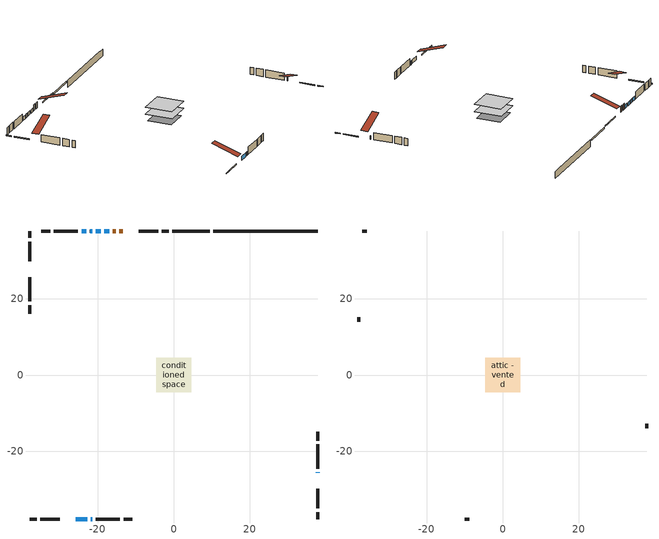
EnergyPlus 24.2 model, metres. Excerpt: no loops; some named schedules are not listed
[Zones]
conditioned space
 floor adiabatic (Floor2 construction): -1.71,-1.71 -1.71,1.71 1.71,1.71 1.71,-1.71 z0.51
 floor adiabatic (AdiabaticFloorConstruction): -4.59,-4.59 -4.59,4.59 4.59,4.59 4.59,-4.59 z0.51
 floor foundation (Slab1 construction): -3.97,-3.97 -3.97,3.97 3.97,3.97 3.97,-3.97 z-1.83
 floor foundation (Slab2 construction): -1.71,-1.71 -1.71,1.71 1.71,1.71 1.71,-1.71 z0
 wall outside (RimJoist1 construction): -1.26,37.78 -3.09,37.78 / -37.78,-37.78 -35.96,-37.78 / -37.78,37.78 -37.78,35.96 / 37.78,-37.78 37.78,-35.96 z0.51:0.81
 wall outside (RimJoist2 construction): -4.02,37.78 -9.16,37.78 / -35.03,-37.78 -29.88,-37.78 / -37.78,35.03 -37.78,29.88 / 37.78,-35.03 37.78,-29.88 z0.51:0.81
 wall outside (AdiabaticWallConstruction 1): -13.36,37.78 -14.24,37.78 / -15.16,37.78 -15.99,37.78 z0.51:2.54
 wall outside (AdiabaticWallConstruction): -25.68,-37.78 -22.66,-37.78 / 37.78,-25.68 37.78,-25.48 / -21.73,-37.78 -21.42,-37.78 / -16.91,37.78 -18.17,37.78 / -19.1,37.78 -20.44,37.78 / -21.36,37.78 -21.98,37.78 / -22.9,37.78 -24.2,37.78 z0.51:1.73
 wall outside (Wall1 construction): -25.13,37.78 -31.51,37.78 / -20.49,-37.78 -14.11,-37.78 / -37.78,25.68 -37.78,19.3 / 37.78,-24.55 37.78,-18.17 z0.51:2.95
 wall outside (Wall2 construction): -32.44,37.78 -34.75,37.78 / -13.18,-37.78 -10.88,-37.78 / -37.78,18.37 -37.78,16.06 / 37.78,-17.24 37.78,-14.93 z0.51:2.95
 wall foundation (FoundationWall1 construction): 10.35,37.78,-1.83 10.35,37.78,0.5 35.04,37.78,0.5 35.04,37.78,0.41 37.78,37.78,0.41 37.78,37.78,-1.83
 wall foundation (FoundationWall2 construction): 9.42,37.78 -0.33,37.78 z0:0.51
 window (WindowConstruction): -25.68,-37.78 -22.66,-37.78 z0.51:1.73
 window (WindowConstruction 6): 37.78,-25.68 37.78,-25.48 z0.51:1.73
 window (WindowConstruction 1): -21.73,-37.78 -21.42,-37.78 z0.51:1.73
 window (WindowConstruction 2): -16.92,37.78 -18.17,37.78 z0.51:1.73
 window (WindowConstruction 3): -19.1,37.78 -20.44,37.78 z0.51:1.73
 window (WindowConstruction 4): -21.36,37.78 -21.97,37.78 z0.51:1.73
 window (WindowConstruction 5): -22.9,37.78 -24.2,37.78 z0.51:1.73
 door (Door): -13.36,37.78 -14.24,37.78 z0.51:2.54
 door (Door 1): -15.16,37.78 -15.99,37.78 z0.51:2.54
 ceiling adiabatic (AdiabaticFloorConstruction): 4.59,-4.59 4.59,4.59 -4.59,4.59 -4.59,-4.59 z0.51
attic - vented
 floor to conditioned space (Floor1 construction Reversed): -4.57,-4.57 -4.57,4.57 4.57,4.57 4.57,-4.57 z2.95
 wall outside (Wall3 construction): -35.68,37.78 -36.86,37.78 / -9.95,-37.78 -8.77,-37.78 / -37.78,15.13 -37.78,13.95 / 37.78,-14 37.78,-12.82 z0.51:2.95
 roof outside (Roof1 construction): -12.44,37.78,2.95 -12.44,28.88,5.92 -10.09,28.88,5.92 -10.09,37.78,2.95; -26.61,-37.78,2.95 -26.61,-28.88,5.92 -28.96,-28.88,5.92 -28.96,-37.78,2.95; -37.78,26.61,2.95 -28.88,26.61,5.92 -28.88,28.96,5.92 -37.78,28.96,2.95; 37.78,-26.61,2.95 28.88,-26.61,5.92 28.88,-28.96,5.92 37.78,-28.96,2.95
[Building]
Building 1: Terrain=Suburbs
[Site:Location]
Swift Current_SK: Latitude {deg}=50.29; Longitude {deg}=-107.69; Time Zone {hr}=-6; Elevation {m}=817; Keep Site Location Information=Yes
[Site:GroundTemperature:Shallow]
0.0715302, -2.00391, -2.17012, -1.18522, 2.76862, 6.70403, 10.1158, 12.2771, 12.4607, 10.7029, 7.37809, 3.5634
[Site:WaterMainsTemperature]
Calculation Method=Schedule; Temperature Schedule=mains temperature schedule
[Material] Roughness=Rough; Thermal Absorptance=0.9
Name | Thickness {m} | Conductivity {W/m-K} | Density {kg/m3} | Specific Heat {J/kg-K} | Solar Absorptance | Visible Absorptance
asphalt or fiberglass shingles | 0.00635 | 0.162714 | 1121.4 | 1465.45 | 0.84 | 0.84
ceiling loosefill ins | 0.169333 | 0.0480833 | 16.02 | 1046.75 | 0.7 | 0.7
ceiling stud and cavity | 0.1397 | 0.0832499 | 65.682 | 1177.47 | 0.7 | 0.7
concrete 4.0 in. | 0.1016 | 1.803125 | 2242.8 | 837.4 | 0.7 | 0.7
concrete 8.0 in. | 0.2032 | 1.803125 | 2242.8 | 837.4 | 0.7 | 0.7
door material | 0.04445 | 0.20624 | 512.64 | 1214.23 | 0.7 | 0.7
door material 1 | 0.04445 | 0.0451087 | 512.64 | 1214.23 | 0.7 | 0.7
exterior vertical ins | 0.0457286 | 0.029427 | 32.04 | 1214.23 | 0.7 | 0.7
exterior vertical ins 1 | 0.0652883 | 0.029427 | 32.04 | 1214.23 | 0.7 | 0.7
floor covering | 0.0127 | 9.015625 | 54.468 | 1339.84 | 0.6 | 0.6
floor covering 1 | 0.0127 | 0.0433444 | 54.468 | 1339.84 | 0.6 | 0.6
floor rigid ins; wall rigid ins 1 | 0.512978 | 0.029427 | 32.04 | 1214.23 | 0.7 | 0.7
floor stud and cavity | 0.0889 | 0.221242 | 50.32683 | 1063.81 | 0.7 | 0.7
floor stud and cavity 1 | 0.1397 | 1.75129 | 37.0049 | 1207.88 | 0.7 | 0.7
furniture material conditioned space 1 | 0.1524 | 0.115458 | 640.8 | 1214.23 | 0.6 | 0.6
gypsum board | 0.0127 | 0.160291 | 801 | 837.4 | 0.6 | 0.6
gypsum board 1 | 0.0127 | 0.160291 | 801 | 837.4 | 0.7 | 0.7
osb sheathing 0.5 in. | 0.0127 | 0.115458 | 512.64 | 1214.23 | 0.7 | 0.7
osb sheathing 0.75 in. | 0.01905 | 0.115458 | 512.64 | 1214.23 | 0.7 | 0.7
osb sheathing 2.0 in. | 0.0508 | 0.115458 | 512.64 | 1214.23 | 0.7 | 0.7
rim joist rigid ins; wall rigid ins | 0.051816 | 0.029427 | 32.04 | 1214.23 | 0.7 | 0.7
rim joist stud and cavity | 0.0508 | 0.0445505 | 125.044 | 1163.47 | 0.6 | 0.6
rim joist stud and cavity 1 | 0.0508 | 0.0310022 | 125.044 | 1163.47 | 0.6 | 0.6
wall stud and cavity | 0.1397 | 0.0937807 | 139.0536 | 1170.24 | 0.7 | 0.7
wall stud and cavity 1 | 0.1397 | 0.217966 | 139.0536 | 1170.24 | 0.7 | 0.7
wall stud and cavity 2 | 0.0889 | 6.1454 | 50.32683 | 1063.81 | 0.6 | 0.6
wall stud and cavity 3 | 0.0889 | 0.380278 | 52.3479 | 1209.89 | 0.7 | 0.7
wall stud and cavity 4 | 0.0889 | 0.391764 | 83.0341 | 1211.67 | 0.7 | 0.7
wood siding | 0.0254 | 0.102417 | 544.68 | 1172.36 | 0 | 0
wood siding 1 | 0.00254 | 0.102417 | 544.68 | 1172.36 | 0 | 0
wood siding 2; wood siding 3; wood siding 4 | 0.0254 | 0.102417 | 544.68 | 1172.36 | 0.7 | 0.7
[WindowMaterial:SimpleGlazingSystem]
Name | U-Factor {W/m2-K} | Solar Heat Gain Coefficient
WindowMaterial | 1.3048 | 0.5
WindowMaterial 1 | 1.96118 | 0.51
WindowMaterial 2 | 2.77825 | 0.66
WindowMaterial 3 | 2.759508 | 0.6
WindowMaterial 4 | 2.76689 | 0.63
WindowMaterial 5 | 2.72544 | 0.52
[Construction]
AdiabaticFloorConstruction: floor stud and cavity 1, floor rigid ins, osb sheathing 0.75 in., floor covering 1
AdiabaticWallConstruction: wood siding 3, wall rigid ins 1, wall stud and cavity 3, gypsum board
AdiabaticWallConstruction 1: wood siding 4, wall rigid ins 1, wall stud and cavity 3, gypsum board
Door: door material
Door 1: door material 1
Floor1 construction Reversed: gypsum board, ceiling stud and cavity, ceiling loosefill ins
Floor2 construction: floor stud and cavity, floor covering
FoundationWall1 construction; FoundationWall2 construction: concrete 8.0 in., gypsum board 1
furniture construction conditioned space 1: furniture material conditioned space 1
PartitionWallConstruction: gypsum board, wall stud and cavity 4, gypsum board
RimJoist1 construction: wood siding 2, rim joist rigid ins, osb sheathing 2.0 in., rim joist stud and cavity
RimJoist2 construction: wood siding 2, osb sheathing 2.0 in., rim joist stud and cavity 1
Roof1 construction: asphalt or fiberglass shingles
Slab1 construction; Slab2 construction: concrete 4.0 in.
Wall1 construction: wood siding, osb sheathing 0.5 in., wall stud and cavity, gypsum board
Wall2 construction: wood siding, wall rigid ins, osb sheathing 0.5 in., wall stud and cavity 1, gypsum board
Wall3 construction: wood siding 1, wall stud and cavity 2
WindowConstruction: WindowMaterial
WindowConstruction 1: WindowMaterial 1
WindowConstruction 2: WindowMaterial 2
WindowConstruction 3; WindowConstruction 5: WindowMaterial 3
WindowConstruction 4: WindowMaterial 4
WindowConstruction 6: WindowMaterial 5
[Zone] Multiplier=1; Part of Total Floor Area=Yes
Name | Volume {m3}
attic - vented | 40.2936
conditioned space | 374.5
[Space]
Name | Zone | Volume {m3}
attic - vented 1 | attic - vented | 40.2936
conditioned space 1 | conditioned space | 374.5
[ZoneInfiltration:EffectiveLeakageArea]
infil attic - vented 1: Zone or Space=attic - vented 1; Schedule=Always On Discrete; Effective Air Leakage Area {cm2}=2606.03; Stack Coefficient=0.000376001; Wind Coefficient=1.31013e-05
[ZoneMixing]
whole house fan mix: Zone or Space=attic - vented; Schedule=Always On Continuous; Design Flow Rate Calculation Method=Flow/Zone; Design Flow Rate {m3/s}=0; Source Zone or Space=conditioned space
[SurfaceProperty:ExposedFoundationPerimeter] Exposed Perimeter Calculation Method=TotalExposedPerimeter
Name | Total Exposed Perimeter {m}
Slab1 | 27.432
Slab2 | 9.754
[InternalMass] Zone or ZoneList=conditioned space; Space or SpaceList=conditioned space 1
Name | Construction | Surface Area {m2}
furniture mass conditioned space 1 | furniture construction conditioned space 1 | 68.3642
partition wall mass | PartitionWallConstruction | 159.201
[Lights]
interior lighting: Zone or ZoneList or Space or SpaceList=conditioned space 1; Schedule=interior lighting schedule; Design Level Calculation Method=LightingLevel; Lighting Level {W}=343.2; Return Air Fraction=0; Fraction Radiant=0.6; Fraction Visible=0.2; Fraction Replaceable=1
[People]
occupants: Zone or ZoneList or Space or SpaceList=conditioned space 1; Number of People Schedule=occupants schedule; Number of People Calculation Method=People; Number of People=3; Fraction Radiant=0.314171; Sensible Heat Fraction=0.56303; Activity Level Schedule=occupants activity schedule; Carbon Dioxide Generation Rate {m3/s-W}=0; Enable ASHRAE 55 Comfort Warnings=No; Mean Radiant Temperature Calculation Type=EnclosureAveraged
[ElectricEquipment] Zone or ZoneList or Space or SpaceList=conditioned space 1; Design Level Calculation Method=EquipmentLevel
Name | Schedule | Design Level {W} | Fraction Latent | Fraction Radiant | Fraction Lost
clothes dryer | clothes dryer schedule | 140.772 | 0.015 | 0.081 | 0.85
clothes washer | clothes washer schedule | 32.1985 | 0.03 | 0.162 | 0.7
cooking range | cooking range schedule | 215.147 | 0.08 | 0.432 | 0.2
dishwasher | dishwasher schedule | 66.8632 | 0.3 | 0.18 | 0.4
fridge | fridge schedule | 72.9452 | 0 | 0.6 | 0
mech vent house fan | mech vent house fan schedule | 0 | 0 | 0 | 1
mech vent house fan cfis | mech vent house fan cfis schedule | 0 | 0 | 0 | 0
misc plug loads | misc plug loads schedule | 494.7 | 0.045 | 0.513 | 0.1
whole house fan | Always On Discrete | 0 | 0 | 0 | 1
[OtherEquipment] Zone or ZoneList or Space or SpaceList=conditioned space 1; Design Level Calculation Method=EquipmentLevel
Name | Fuel Type | Schedule | Design Level {W} | Fraction Latent | Fraction Radiant | Fraction Lost
clothes dryer 1 | Electricity | clothes dryer schedule | 0 | 0.015 | 0.081 | 0.85
cooking range 1 | Electricity | cooking range schedule | 0 | 0.08 | 0.432 | 0.2
general water use latent | None | general water use schedule | 62.594 | 1 | 0 | 0
general water use sensible | None | general water use schedule | -61.6891 | 0 | 0.6 | 0
mech vent house fan latent load | None | Always On Discrete | 0 | 1 | 0 | 0
mech vent house fan sensible load | None | Always On Discrete | 0 | 0 | 0 | 0
water heater energy adjustment1 | NaturalGas | Always On Discrete | 0.01 | 0 | 0 | 1
[ZoneInfiltration:DesignFlowRate] Zone or ZoneList or Space or SpaceList=conditioned space 1; Schedule=Always On Discrete; Design Flow Rate Calculation Method=Flow/Zone; Design Flow Rate {m3/s}=0
infil flow; natural vent flow; whole house fan flow
[AvailabilityManager:Scheduled]
furnace airloop Availability Manager: Schedule=Always On Discrete
[Foundation:Kiva] Initial Indoor Air Temperature {C}=21; Wall Depth Below Slab {m}=0.2032; Custom Block X Position 1 {m}=0.2159; Custom Block Z Position 1 {m}=0
Name | Wall Height Above Grade {m} | Custom Block Material Name 1 | Custom Block Depth 1 {m}
Foundation Kiva 1 | 0.500024 | exterior vertical ins | 2.33001
Foundation Kiva 2 | 0.509991 | exterior vertical ins 1 | 0.509991
[Foundation:Kiva:Settings]
Soil Conductivity {W/m-K}=0.849921; Soil Density {kg/m3}=1842.3; Soil Specific Heat {J/kg-K}=418.7; Ground Solar Absorptivity=0.9; Ground Thermal Absorptivity=0.9; Ground Surface Roughness {m}=0.03; Far-Field Width {m}=40; Deep-Ground Boundary Condition=ZeroFlux; Deep-Ground Depth {m}=40; Minimum Cell Dimension {m}=0.2; Maximum Cell Growth Coefficient=3; Simulation Timestep=Timestep
[Exterior:Lights]
exterior lighting: Schedule=exterior lighting schedule; Design Level {W}=75.6
[EnergyManagementSystem:GlobalVariable]
furnace_airloop_Fan_RTF
infil_program_Qfan
infil_program_Qinf
natural_vent_program_Qnv
natural_vent_program_Qwhf
[EnergyManagementSystem:Sensor]
Name | Output:Variable or Output:Meter Index Key | Output:Variable or Output:Meter
airflow_gain | infil flow | Infiltration Sensible Heat Gain Energy
airflow_gain_1 | natural vent flow | Infiltration Sensible Heat Gain Energy
airflow_gain_2 | whole house fan flow | Infiltration Sensible Heat Gain Energy
airflow_loss | infil flow | Infiltration Sensible Heat Loss Energy
airflow_loss_1 | natural vent flow | Infiltration Sensible Heat Loss Energy
airflow_loss_2 | whole house fan flow | Infiltration Sensible Heat Loss Energy
clg_load_cond |  | Cooling:EnergyTransfer:Zone:CONDITIONED SPACE
clg_sp_s; clg_sp_s_1 | cooling setpoint | Schedule Value
clothes_dryer_exhaust_0_sch_s | clothes dryer exhaust 0 schedule | Schedule Value
cool_season | cooling season schedule | Schedule Value
htg_load_cond |  | Heating:EnergyTransfer:Zone:CONDITIONED SPACE
htg_sp_s; htg_sp_s_1 | heating setpoint | Schedule Value
ig_ee_conv | clothes dryer | Electric Equipment Convective Heating Energy
ig_ee_conv_2 | cooking range | Electric Equipment Convective Heating Energy
ig_ee_conv_4 | fridge | Electric Equipment Convective Heating Energy
ig_ee_conv_5 | misc plug loads | Electric Equipment Convective Heating Energy
ig_ee_conv_6 | whole house fan | Electric Equipment Convective Heating Energy
ig_ee_rad | clothes dryer | Electric Equipment Radiant Heating Energy
ig_ee_rad_2 | cooking range | Electric Equipment Radiant Heating Energy
ig_ee_rad_4 | fridge | Electric Equipment Radiant Heating Energy
ig_ee_rad_5 | misc plug loads | Electric Equipment Radiant Heating Energy
ig_ee_rad_6 | whole house fan | Electric Equipment Radiant Heating Energy
ig_lgt_conv | interior lighting | Lights Convective Heating Energy
ig_lgt_rad | interior lighting | Lights Radiant Heating Energy
ig_lgt_vis | interior lighting | Lights Visible Radiation Heating Energy
ig_oe_conv | clothes dryer 1 | Other Equipment Convective Heating Energy
ig_oe_conv_1 | cooking range 1 | Other Equipment Convective Heating Energy
ig_oe_conv_2 | general water use latent | Other Equipment Convective Heating Energy
ig_oe_conv_3 | general water use sensible | Other Equipment Convective Heating Energy
ig_oe_conv_4 | water heater energy adjustment1 | Other Equipment Convective Heating Energy
ig_oe_rad | clothes dryer 1 | Other Equipment Radiant Heating Energy
ig_oe_rad_1 | cooking range 1 | Other Equipment Radiant Heating Energy
ig_oe_rad_2 | general water use latent | Other Equipment Radiant Heating Energy
ig_oe_rad_3 | general water use sensible | Other Equipment Radiant Heating Energy
ig_oe_rad_4 | water heater energy adjustment1 | Other Equipment Radiant Heating Energy
ig_ppl_conv | occupants | People Convective Heating Energy
ig_ppl_rad | occupants | People Radiant Heating Energy
im_conv | furniture mass conditioned space 1 | Surface Inside Face Convection Heat Gain Energy
im_conv_1 | partition wall mass | Surface Inside Face Convection Heat Gain Energy
im_ig | furniture mass conditioned space 1 | Surface Inside Face Internal Gains Radiation Heat Gain Energy
im_ig_1 | partition wall mass | Surface Inside Face Internal Gains Radiation Heat Gain Energy
im_lgt | furniture mass conditioned space 1 | Surface Inside Face Lights Radiation Heat Gain Energy
im_lgt_1 | partition wall mass | Surface Inside Face Lights Radiation Heat Gain Energy
im_sol | furniture mass conditioned space 1 | Surface Inside Face Solar Radiation Heat Gain Energy
im_sol_1 | partition wall mass | Surface Inside Face Solar Radiation Heat Gain Energy
im_surf | furniture mass conditioned space 1 | Surface Inside Face Net Surface Thermal Radiation Heat Gain Energy
im_surf_1 | partition wall mass | Surface Inside Face Net Surface Thermal Radiation Heat Gain Energy
mv_conv | mech vent house fan | Electric Equipment Convective Heating Energy
mv_conv_1 | mech vent house fan cfis | Electric Equipment Convective Heating Energy
mv_conv_2 | mech vent house fan latent load | Other Equipment Convective Heating Energy
mv_conv_3 | mech vent house fan sensible load | Other Equipment Convective Heating Energy
mv_rad | mech vent house fan | Electric Equipment Radiant Heating Energy
mv_rad_1 | mech vent house fan cfis | Electric Equipment Radiant Heating Energy
mv_rad_2 | mech vent house fan latent load | Other Equipment Radiant Heating Energy
mv_rad_3 | mech vent house fan sensible load | Other Equipment Radiant Heating Energy
natural_vent_s | natural vent schedule | Schedule Value
out_pb_s |  | Site Outdoor Air Barometric Pressure
out_wt_s |  | Site Outdoor Air Humidity Ratio
site_vw_s |  | Site Wind Speed
ss_back_out | Window1 | Surface Window Shortwave from Zone Back Out Window Heat Transfer Rate
ss_back_out_1 | Window11 | Surface Window Shortwave from Zone Back Out Window Heat Transfer Rate
ss_back_out_2 | Window4 | Surface Window Shortwave from Zone Back Out Window Heat Transfer Rate
ss_back_out_3 | Window5 | Surface Window Shortwave from Zone Back Out Window Heat Transfer Rate
ss_back_out_4 | Window6 | Surface Window Shortwave from Zone Back Out Window Heat Transfer Rate
ss_back_out_5 | Window8 | Surface Window Shortwave from Zone Back Out Window Heat Transfer Rate
ss_back_out_6 | Window9 | Surface Window Shortwave from Zone Back Out Window Heat Transfer Rate
ss_conv | Door1 | Surface Inside Face Convection Heat Gain Energy
ss_conv_1 | Door2 | Surface Inside Face Convection Heat Gain Energy
ss_conv_2 | Window1 | Surface Inside Face Convection Heat Gain Energy
ss_conv_3 | Window11 | Surface Inside Face Convection Heat Gain Energy
ss_conv_4 | Window4 | Surface Inside Face Convection Heat Gain Energy
ss_conv_5 | Window5 | Surface Inside Face Convection Heat Gain Energy
ss_conv_6 | Window6 | Surface Inside Face Convection Heat Gain Energy
ss_conv_7 | Window8 | Surface Inside Face Convection Heat Gain Energy
ss_conv_8 | Window9 | Surface Inside Face Convection Heat Gain Energy
ss_ig | Door1 | Surface Inside Face Internal Gains Radiation Heat Gain Energy
ss_ig_1 | Door2 | Surface Inside Face Internal Gains Radiation Heat Gain Energy
ss_ig_2 | Window1 | Surface Inside Face Internal Gains Radiation Heat Gain Energy
ss_ig_3 | Window11 | Surface Inside Face Internal Gains Radiation Heat Gain Energy
ss_ig_4 | Window4 | Surface Inside Face Internal Gains Radiation Heat Gain Energy
ss_ig_5 | Window5 | Surface Inside Face Internal Gains Radiation Heat Gain Energy
ss_ig_6 | Window6 | Surface Inside Face Internal Gains Radiation Heat Gain Energy
ss_ig_7 | Window8 | Surface Inside Face Internal Gains Radiation Heat Gain Energy
ss_ig_8 | Window9 | Surface Inside Face Internal Gains Radiation Heat Gain Energy
ss_lgt | Door1 | Surface Inside Face Lights Radiation Heat Gain Energy
ss_lgt_1 | Door2 | Surface Inside Face Lights Radiation Heat Gain Energy
ss_sol | Door1 | Surface Inside Face Solar Radiation Heat Gain Energy
ss_sol_1 | Door2 | Surface Inside Face Solar Radiation Heat Gain Energy
ss_surf | Door1 | Surface Inside Face Net Surface Thermal Radiation Heat Gain Energy
ss_surf_1 | Door2 | Surface Inside Face Net Surface Thermal Radiation Heat Gain Energy
ss_surf_2 | Window1 | Surface Inside Face Net Surface Thermal Radiation Heat Gain Energy
ss_surf_3 | Window11 | Surface Inside Face Net Surface Thermal Radiation Heat Gain Energy
ss_surf_4 | Window4 | Surface Inside Face Net Surface Thermal Radiation Heat Gain Energy
ss_surf_5 | Window5 | Surface Inside Face Net Surface Thermal Radiation Heat Gain Energy
ss_surf_6 | Window6 | Surface Inside Face Net Surface Thermal Radiation Heat Gain Energy
ss_surf_7 | Window8 | Surface Inside Face Net Surface Thermal Radiation Heat Gain Energy
ss_surf_8 | Window9 | Surface Inside Face Net Surface Thermal Radiation Heat Gain Energy
ss_trans_in | Window1 | Surface Window Transmitted Solar Radiation Rate
ss_trans_in_1 | Window11 | Surface Window Transmitted Solar Radiation Rate
ss_trans_in_2 | Window4 | Surface Window Transmitted Solar Radiation Rate
ss_trans_in_3 | Window5 | Surface Window Transmitted Solar Radiation Rate
ss_trans_in_4 | Window6 | Surface Window Transmitted Solar Radiation Rate
ss_trans_in_5 | Window8 | Surface Window Transmitted Solar Radiation Rate
ss_trans_in_6 | Window9 | Surface Window Transmitted Solar Radiation Rate
ss_trans_out | Window1 | Surface Inside Face Initial Transmitted Diffuse Transmitted Out Window Solar Radiation Rate
ss_trans_out_1 | Window11 | Surface Inside Face Initial Transmitted Diffuse Transmitted Out Window Solar Radiation Rate
ss_trans_out_2 | Window4 | Surface Inside Face Initial Transmitted Diffuse Transmitted Out Window Solar Radiation Rate
ss_trans_out_3 | Window5 | Surface Inside Face Initial Transmitted Diffuse Transmitted Out Window Solar Radiation Rate
ss_trans_out_4 | Window6 | Surface Inside Face Initial Transmitted Diffuse Transmitted Out Window Solar Radiation Rate
ss_trans_out_5 | Window8 | Surface Inside Face Initial Transmitted Diffuse Transmitted Out Window Solar Radiation Rate
ss_trans_out_6 | Window9 | Surface Inside Face Initial Transmitted Diffuse Transmitted Out Window Solar Radiation Rate
s_conv | Floor1 | Surface Inside Face Convection Heat Gain Energy
s_conv_1 | Floor2 | Surface Inside Face Convection Heat Gain Energy
s_conv_10 | RimJoist2:0 | Surface Inside Face Convection Heat Gain Energy
s_conv_11 | RimJoist2:180 | Surface Inside Face Convection Heat Gain Energy
s_conv_12 | RimJoist2:270 | Surface Inside Face Convection Heat Gain Energy
s_conv_13 | RimJoist2:90 | Surface Inside Face Convection Heat Gain Energy
s_conv_14 | Slab1 | Surface Inside Face Convection Heat Gain Energy
s_conv_15 | Slab2 | Surface Inside Face Convection Heat Gain Energy
s_conv_16 | Wall1:0 | Surface Inside Face Convection Heat Gain Energy
s_conv_17 | Wall1:180 | Surface Inside Face Convection Heat Gain Energy
s_conv_18 | Wall1:270 | Surface Inside Face Convection Heat Gain Energy
s_conv_19 | Wall1:90 | Surface Inside Face Convection Heat Gain Energy
s_conv_2 | FoundationWall1 | Surface Inside Face Convection Heat Gain Energy
s_conv_20 | Wall2:0 | Surface Inside Face Convection Heat Gain Energy
s_conv_21 | Wall2:180 | Surface Inside Face Convection Heat Gain Energy
s_conv_22 | Wall2:270 | Surface Inside Face Convection Heat Gain Energy
s_conv_23 | Wall2:90 | Surface Inside Face Convection Heat Gain Energy
s_conv_3 | FoundationWall2 | Surface Inside Face Convection Heat Gain Energy
s_conv_4 | inferred conditioned ceiling | Surface Inside Face Convection Heat Gain Energy
s_conv_5 | inferred conditioned floor | Surface Inside Face Convection Heat Gain Energy
s_conv_6 | RimJoist1:0 | Surface Inside Face Convection Heat Gain Energy
s_conv_7 | RimJoist1:180 | Surface Inside Face Convection Heat Gain Energy
s_conv_8 | RimJoist1:270 | Surface Inside Face Convection Heat Gain Energy
s_conv_9 | RimJoist1:90 | Surface Inside Face Convection Heat Gain Energy
s_ig | Floor1 | Surface Inside Face Internal Gains Radiation Heat Gain Energy
s_ig_1 | Floor2 | Surface Inside Face Internal Gains Radiation Heat Gain Energy
s_ig_10 | RimJoist2:0 | Surface Inside Face Internal Gains Radiation Heat Gain Energy
s_ig_11 | RimJoist2:180 | Surface Inside Face Internal Gains Radiation Heat Gain Energy
s_ig_12 | RimJoist2:270 | Surface Inside Face Internal Gains Radiation Heat Gain Energy
s_ig_13 | RimJoist2:90 | Surface Inside Face Internal Gains Radiation Heat Gain Energy
s_ig_14 | Slab1 | Surface Inside Face Internal Gains Radiation Heat Gain Energy
s_ig_15 | Slab2 | Surface Inside Face Internal Gains Radiation Heat Gain Energy
s_ig_16 | Wall1:0 | Surface Inside Face Internal Gains Radiation Heat Gain Energy
s_ig_17 | Wall1:180 | Surface Inside Face Internal Gains Radiation Heat Gain Energy
s_ig_18 | Wall1:270 | Surface Inside Face Internal Gains Radiation Heat Gain Energy
s_ig_19 | Wall1:90 | Surface Inside Face Internal Gains Radiation Heat Gain Energy
s_ig_2 | FoundationWall1 | Surface Inside Face Internal Gains Radiation Heat Gain Energy
s_ig_20 | Wall2:0 | Surface Inside Face Internal Gains Radiation Heat Gain Energy
s_ig_21 | Wall2:180 | Surface Inside Face Internal Gains Radiation Heat Gain Energy
s_ig_22 | Wall2:270 | Surface Inside Face Internal Gains Radiation Heat Gain Energy
s_ig_23 | Wall2:90 | Surface Inside Face Internal Gains Radiation Heat Gain Energy
s_ig_3 | FoundationWall2 | Surface Inside Face Internal Gains Radiation Heat Gain Energy
s_ig_4 | inferred conditioned ceiling | Surface Inside Face Internal Gains Radiation Heat Gain Energy
s_ig_5 | inferred conditioned floor | Surface Inside Face Internal Gains Radiation Heat Gain Energy
s_ig_6 | RimJoist1:0 | Surface Inside Face Internal Gains Radiation Heat Gain Energy
s_ig_7 | RimJoist1:180 | Surface Inside Face Internal Gains Radiation Heat Gain Energy
s_ig_8 | RimJoist1:270 | Surface Inside Face Internal Gains Radiation Heat Gain Energy
s_ig_9 | RimJoist1:90 | Surface Inside Face Internal Gains Radiation Heat Gain Energy
s_lgt | Floor1 | Surface Inside Face Lights Radiation Heat Gain Energy
s_lgt_1 | Floor2 | Surface Inside Face Lights Radiation Heat Gain Energy
s_lgt_10 | RimJoist2:0 | Surface Inside Face Lights Radiation Heat Gain Energy
s_lgt_11 | RimJoist2:180 | Surface Inside Face Lights Radiation Heat Gain Energy
s_lgt_12 | RimJoist2:270 | Surface Inside Face Lights Radiation Heat Gain Energy
